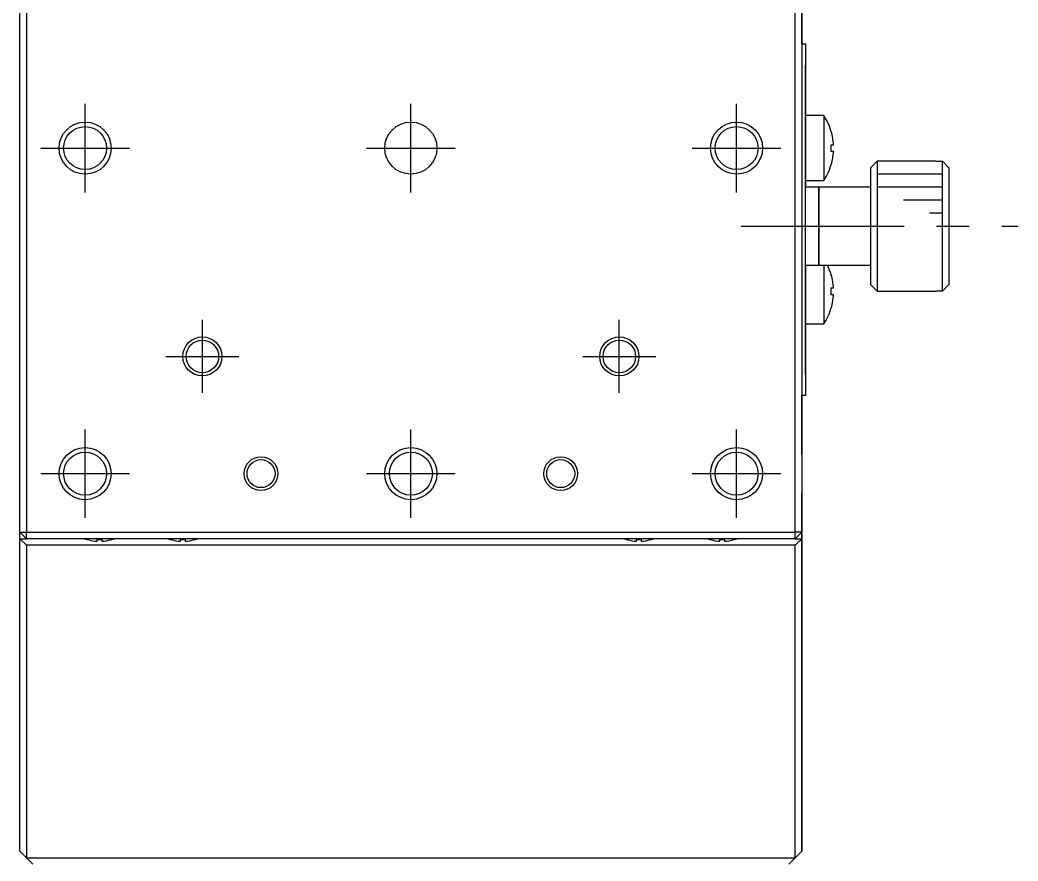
# Model space of a CAD drawing. Extents: x -312 to 352, y 11 to 577.
# Drawn here: x -83.9 to -7.3, y 61.9 to 126.5 of the extents above; entities that cross this region are included whole.
import ezdxf

# ---------------------------------------------------------------- set-up
doc = ezdxf.new("R2010")
doc.units = 0
doc.header["$LTSCALE"] = 10
doc.linetypes.add('CENTER', pattern=[2, 1.25, -0.25, 0.25, -0.25])
doc.layers.get('0').update_dxf_attribs({"linetype": 'CONTINUOUS'})
doc.layers.add('CENTER', color=1, linetype='CENTER')

msp = doc.modelspace()

# ---------------------------------------------------------------- linework, layer by layer
at = {"color": 7, "linetype": 'CONTINUOUS'}
for p, q in [((-83.871999, 87.195633), (-83.871999, 146.195633)), ((-83.371999, 146.195633), (-83.371999, 87.195633)), ((-24.371999, 87.195633), (-24.371999, 146.195633)), ((-23.871999, 146.195633), (-23.871999, 87.195633)), ((-23.871999, 124.695633), (-23.871999, 140.195638)), ((-23.871999, 124.695633), (-23.571999, 124.695633)), ((-23.571999, 124.695633), (-23.571999, 122.695633)), ((-23.571999, 124.695633), (-23.571999, 122.695633)), ((-23.571999, 99.695633), (-23.571999, 122.695633)), ((-23.571999, 122.695633), (-23.571999, 119.195633)), ((-23.571997, 121.395633), (-23.571997, 123.045633)), ((-23.571997, 121.395633), (-23.571997, 123.045633)), ((-23.571999, 113.264193), (-23.571997, 121.395633)), ((-23.571997, 121.395633), (-23.571998, 113.695633)), ((-22.180341, 119.195633), (-23.571999, 119.195633)), ((-22.180341, 119.195633), (-22.180341, 114.195633)), ((-21.609418, 117.954222), (-21.602563, 117.957566)), ((-21.609418, 117.954222), (-21.602563, 117.957566)), ((-21.609418, 116.955633), (-21.437046, 116.955633)), ((-21.609418, 116.435633), (-21.609418, 116.955633)), ((-21.437046, 116.435633), (-21.609418, 116.435633)), ((-18.071999, 115.695633), (-18.571999, 115.195633)), ((-18.071999, 115.695633), (-18.071999, 105.695633)), ((-13.571999, 115.695633), (-18.071999, 115.695633)), ((-13.571999, 115.695633), (-13.571999, 115.679607)), ((-13.571999, 115.695633), (-13.571999, 115.679607)), ((-13.571999, 115.679607), (-13.071999, 115.679607)), ((-13.071999, 105.711659), (-13.071999, 115.679607)), ((-13.071999, 115.679607), (-12.571999, 115.17782)), ((-21.602563, 115.4337), (-21.609418, 115.437043)), ((-21.602563, 115.4337), (-21.609418, 115.437043)), ((-18.571999, 106.195633), (-18.571999, 115.195633)), ((-12.571999, 115.17782), (-12.571999, 106.213446)), ((-12.571999, 115.17782), (-12.571999, 106.213446)), ((-23.571999, 114.195633), (-23.571999, 113.695633)), ((-23.571999, 114.195633), (-22.180341, 114.195633)), ((-22.571999, 113.695633), (-23.571999, 113.695633)), ((-22.571999, 113.695633), (-22.571999, 107.695633)), ((-22.571999, 107.695633), (-22.571999, 113.695633)), ((-18.571999, 113.695633), (-22.571999, 113.695633)), ((-23.571997, 100.995633), (-23.571999, 108.127073)), ((-23.571999, 107.695633), (-22.571999, 107.695633)), ((-23.571998, 107.695633), (-23.571997, 100.995633)), ((-22.571999, 107.695633), (-18.571999, 107.695633)), ((-22.180341, 107.695633), (-22.180341, 103.195633)), ((-21.609418, 106.954222), (-21.602563, 106.957566)), ((-21.609418, 106.954222), (-21.602563, 106.957566)), ((-21.609418, 105.955633), (-21.437046, 105.955633)), ((-21.609418, 105.435633), (-21.609418, 105.955633)), ((-18.571999, 106.195633), (-18.071999, 105.695633)), ((-13.571999, 105.711659), (-13.571999, 105.695633)), ((-13.571999, 105.711659), (-13.571999, 105.695633)), ((-13.071999, 105.711659), (-13.571999, 105.711659)), ((-12.571999, 106.213446), (-13.071999, 105.711659)), ((-21.437046, 105.435633), (-21.609418, 105.435633)), ((-18.071999, 105.695633), (-13.571999, 105.695633)), ((-21.602563, 104.4337), (-21.609418, 104.437043)), ((-21.602563, 104.4337), (-21.609418, 104.437043)), ((-23.571999, 103.195633), (-23.571999, 99.695633)), ((-23.571999, 103.195633), (-22.180341, 103.195633)), ((-23.571997, 99.345633), (-23.571997, 100.995633)), ((-23.571997, 99.345633), (-23.571997, 100.995633)), ((-23.571999, 99.695633), (-23.571999, 97.695633)), ((-23.571999, 99.695633), (-23.571999, 97.695633)), ((-23.571999, 97.695633), (-23.871999, 97.695633)), ((-23.871999, 93.195628), (-23.871999, 97.695633)), ((-23.871999, 87.195633), (-23.871999, 90.195638)), ((-83.871999, 87.195633), (-83.371999, 87.195633)), ((-83.871999, 87.195633), (-83.371999, 86.695633)), ((-83.871999, 86.695633), (-83.871999, 87.195633)), ((-83.871999, 86.695633), (-83.371999, 86.195633)), ((-83.871999, 86.695633), (-83.371999, 86.695633)), ((-83.871999, 62.695633), (-83.871999, 86.695633)), ((-83.371999, 86.695633), (-83.371999, 87.195633)), ((-83.371999, 87.195633), (-24.371999, 87.195633)), ((-24.371999, 86.695633), (-83.371999, 86.695633)), ((-78.660615, 86.621489), (-78.65836, 86.626111)), ((-78.660615, 86.621489), (-78.65836, 86.626111)), ((-77.951999, 86.626111), (-77.591999, 86.626111)), ((-77.951999, 86.505774), (-77.951999, 86.626111)), ((-77.951999, 86.505774), (-77.951999, 86.626111)), ((-77.591999, 86.626111), (-77.591999, 86.505774)), ((-76.885637, 86.626111), (-76.883383, 86.621489)), ((-72.260615, 86.621489), (-72.25836, 86.626111)), ((-72.260615, 86.621489), (-72.25836, 86.626111)), ((-71.551999, 86.626111), (-71.191999, 86.626111)), ((-71.551999, 86.505774), (-71.551999, 86.626111)), ((-71.551999, 86.505774), (-71.551999, 86.626111)), ((-71.191999, 86.626111), (-71.191999, 86.505774)), ((-70.485637, 86.626111), (-70.483383, 86.621489)), ((-37.260615, 86.621489), (-37.25836, 86.626111)), ((-37.260615, 86.621489), (-37.25836, 86.626111)), ((-36.551999, 86.626111), (-36.191999, 86.626111)), ((-36.551999, 86.505774), (-36.551999, 86.626111)), ((-36.551999, 86.505774), (-36.551999, 86.626111)), ((-36.191999, 86.626111), (-36.191999, 86.505774)), ((-35.485637, 86.626111), (-35.483383, 86.621489)), ((-30.860615, 86.621489), (-30.85836, 86.626111)), ((-30.860615, 86.621489), (-30.85836, 86.626111)), ((-30.151999, 86.626111), (-29.791999, 86.626111)), ((-30.151999, 86.505774), (-30.151999, 86.626111)), ((-30.151999, 86.505774), (-30.151999, 86.626111)), ((-29.791999, 86.626111), (-29.791999, 86.505774)), ((-29.085637, 86.626111), (-29.083383, 86.621489)), ((-24.371999, 86.695633), (-24.371999, 87.195633)), ((-23.871999, 87.195633), (-24.371999, 87.195633)), ((-24.371999, 86.695633), (-23.871999, 87.195633)), ((-23.871999, 87.195633), (-24.371999, 86.695633)), ((-24.371999, 86.195633), (-23.871999, 86.695633)), ((-24.371999, 86.695633), (-23.871999, 86.695633)), ((-23.871999, 87.195633), (-23.871999, 86.695633)), ((-23.871999, 86.695633), (-23.871999, 87.195633)), ((-23.871999, 86.695633), (-23.871999, 62.695633)), ((-23.871999, 69.695633), (-23.871999, 86.695633)), ((-24.371999, 86.195633), (-83.371999, 86.195633)), ((-83.371999, 86.195633), (-83.371999, 62.195633)), ((-24.371999, 62.195633), (-24.371999, 86.195633)), ((-23.871999, 62.695633), (-23.871999, 69.695633)), ((-83.371999, 62.195633), (-83.871999, 62.695633)), ((-82.871999, 61.695633), (-83.371999, 62.195633)), ((-83.371999, 62.195633), (-24.371999, 62.195633)), ((-24.371999, 62.195633), (-24.871999, 61.695633)), ((-24.871999, 61.695633), (-24.371999, 62.195633)), ((-23.871999, 62.695633), (-24.371999, 62.195633)), ((-24.371999, 62.195633), (-23.871999, 62.695633))]:
    msp.add_line(p, q, dxfattribs=at)
at = {"color": 3, "linetype": 'CONTINUOUS'}
for p, q in [((-13.071999, 114.695633), (-18.071999, 114.695633)), ((-13.071999, 113.695633), (-18.071999, 113.695633)), ((-13.071999, 112.695633), (-16.071999, 112.695633)), ((-13.071999, 111.695633), (-14.071999, 111.695633))]:
    msp.add_line(p, q, dxfattribs=at)
for centre, radius in [((-78.871999, 116.695633), 2), ((-28.871999, 116.695633), 2), ((-69.871999, 100.695633), 1.5), ((-37.871999, 100.695633), 1.5), ((-78.871999, 91.695633), 2), ((-53.871999, 91.695633), 2), ((-28.871999, 91.695633), 2), ((-65.371999, 91.695633), 1.3), ((-42.371999, 91.695633), 1.3)]:
    msp.add_circle(centre, radius, dxfattribs=at)
at = {"color": 7, "linetype": 'CONTINUOUS'}
for centre, radius in [((-78.871999, 116.695633), 1.65), ((-53.871999, 116.695633), 2), ((-28.871999, 116.695633), 1.65), ((-69.871999, 100.695633), 1.25), ((-37.871999, 100.695633), 1.25), ((-78.871999, 91.695633), 1.65), ((-65.371999, 91.695633), 1.075), ((-53.871999, 91.695633), 1.65), ((-42.371999, 91.695633), 1.075), ((-28.871999, 91.695633), 1.65)]:
    msp.add_circle(centre, radius, dxfattribs=at)
for centre, radius, start, end in [((-25.921999, 116.695633), 4.5, 16.285843, 33.748989), ((-25.921999, 116.695633), 4.492483, 3.317816, 16.26943), ((-25.921999, 116.695633), 4.492483, 343.73057, 356.682184), ((-25.921999, 116.695633), 4.5, 326.251011, 343.714157), ((-25.921999, 105.695633), 4.5, 16.285843, 26.3878), ((-25.921999, 105.695633), 4.492483, 3.317816, 16.26943), ((-25.921999, 105.695633), 4.492483, 343.73057, 356.682184), ((-25.921999, 105.695633), 4.5, 326.251011, 343.714157), ((-77.771999, 89.695633), 3.2, 249.635865, 253.877467), ((-77.771999, 89.695633), 3.194933, 253.893288, 266.770291), ((-77.771999, 89.695633), 3.194933, 273.229709, 286.106712), ((-77.771999, 89.695633), 3.2, 286.122533, 290.364135), ((-71.371999, 89.695633), 3.2, 249.635865, 253.877467), ((-71.371999, 89.695633), 3.194933, 253.893288, 266.770291), ((-71.371999, 89.695633), 3.194933, 273.229709, 286.106712), ((-71.371999, 89.695633), 3.2, 286.122533, 290.364135), ((-36.371999, 89.695633), 3.2, 249.635865, 253.877467), ((-36.371999, 89.695633), 3.194933, 253.893288, 266.770291), ((-36.371999, 89.695633), 3.194933, 273.229709, 286.106712), ((-36.371999, 89.695633), 3.2, 286.122533, 290.364135), ((-29.971999, 89.695633), 3.2, 249.635865, 253.877467), ((-29.971999, 89.695633), 3.194933, 253.893288, 266.770291), ((-29.971999, 89.695633), 3.194933, 273.229709, 286.106712), ((-29.971999, 89.695633), 3.2, 286.122533, 290.364135)]:
    msp.add_arc(centre, radius, start, end, dxfattribs=at)
at = {"layer": 'CENTER', "color": 1, "linetype": 'CENTER'}
for p, q in [((-78.871999, 113.295633), (-78.871999, 120.095633)), ((-53.871999, 113.295633), (-53.871999, 120.095633)), ((-28.871999, 113.295633), (-28.871999, 120.095633)), ((-82.271999, 116.695633), (-75.471999, 116.695633)), ((-57.271999, 116.695633), (-50.471999, 116.695633)), ((-32.271999, 116.695633), (-25.471999, 116.695633)), ((-28.521999, 110.695633), (-7.271999, 110.695633)), ((-69.871999, 97.895633), (-69.871999, 103.495633)), ((-37.871999, 97.895633), (-37.871999, 103.495633)), ((-72.671999, 100.695633), (-67.071999, 100.695633)), ((-40.671999, 100.695633), (-35.071999, 100.695633)), ((-78.871999, 88.295633), (-78.871999, 95.095633)), ((-53.871999, 88.295633), (-53.871999, 95.095633)), ((-28.871999, 88.295633), (-28.871999, 95.095633)), ((-82.271999, 91.695633), (-75.471999, 91.695633)), ((-57.271999, 91.695633), (-50.471999, 91.695633)), ((-32.271999, 91.695633), (-25.471999, 91.695633))]:
    msp.add_line(p, q, dxfattribs=at)

doc.saveas('drawing.dxf')
